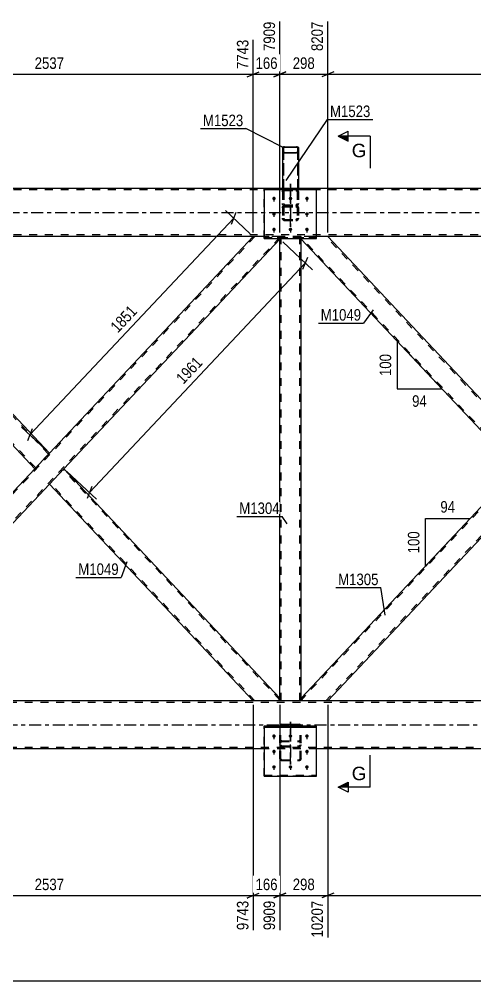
# Model space of a CAD drawing. Header units: millimetres. Extents: x -172 to 1017, y -617 to 224.
# Drawn here: x 243 to 356.4, y -191.3 to 48.1 of the extents above; entities that cross this region are included whole.
import ezdxf

# ---------------------------------------------------------------- set-up
doc = ezdxf.new("R2010")
doc.units = ezdxf.units.MM
doc.linetypes.add('DXK_LINE_DOT2', pattern=[3.9198, 1.9599, -1.9599])
doc.linetypes.add('DXK_LINE_DOT3', pattern=[5.9187, 2.979, -0.9799, 0.9799, -0.9799])
doc.styles.add('Arial', font='ARIAL.TTF', dxfattribs={"height": 0.2})
doc.styles.add('Arial Narrow', font='ARIALN.TTF', dxfattribs={"height": 0.2})

# ---------------------------------------------------------------- blocks, each defined once
blk = doc.blocks.new('Part-761545786-1967 - 1372')
at = {"color": 7, "linetype": 'DXK_LINE_DOT2'}
for p, q in [((308.5, 5.14), (308.55, 5.4)), ((308.5, 5.14), (308.5, -1.44)), ((308.85, 5.27), (308.82, 5.14)), ((308.82, 5.14), (308.82, -1.44)), ((308.9, 5.77), (309.14, 5.82)), ((309.14, 5.48), (309.02, 5.46)), ((309.14, 5.82), (311.86, 5.82)), ((309.14, 5.48), (311.86, 5.48)), ((311.86, 5.82), (312.11, 5.77)), ((311.98, 5.46), (311.86, 5.48)), ((312.18, 5.14), (312.16, 5.27)), ((312.18, 5.14), (312.18, -1.44)), ((312.45, 5.4), (312.5, 5.14)), ((312.5, 5.14), (312.5, -1.44)), ((308.55, 1.99), (308.5, 2.25)), ((308.55, 1.35), (308.5, 1.12)), ((308.69, 1.54), (308.55, 1.35)), ((308.9, 1.67), (308.69, 1.54)), ((308.82, 2.25), (308.85, 2.12)), ((308.82, 1.12), (308.85, 1.23)), ((308.85, 1.23), (308.91, 1.33)), ((309.14, 1.72), (308.9, 1.67)), ((309.14, 1.57), (308.9, 1.62)), ((308.91, 1.33), (309.02, 1.4)), ((309.02, 1.93), (309.14, 1.91)), ((309.02, 1.4), (309.14, 1.42)), ((309.14, 1.91), (311.86, 1.91)), ((309.14, 1.72), (311.86, 1.72)), ((309.14, 1.57), (311.86, 1.57)), ((309.14, 1.42), (311.86, 1.42)), ((311.86, 1.91), (311.98, 1.93)), ((312.11, 1.67), (311.86, 1.72)), ((312.11, 1.62), (311.86, 1.57)), ((311.86, 1.42), (311.98, 1.4)), ((311.98, 1.4), (312.09, 1.33)), ((312.09, 1.33), (312.16, 1.23)), ((312.31, 1.54), (312.11, 1.67)), ((312.16, 2.12), (312.18, 2.25)), ((312.16, 1.23), (312.18, 1.12)), ((312.45, 1.35), (312.31, 1.54)), ((312.5, 2.25), (312.45, 1.99)), ((312.5, 1.12), (312.45, 1.35)), ((308.5, -1.44), (308.55, -1.67)), ((308.55, -1.67), (308.69, -1.86)), ((308.69, -1.86), (308.9, -1.99)), ((308.85, -1.55), (308.82, -1.44)), ((308.91, -1.65), (308.85, -1.55)), ((308.9, -1.99), (309.14, -2.04)), ((309.02, -1.71), (308.91, -1.65)), ((309.14, -1.74), (309.02, -1.71)), ((309.14, -1.74), (311.86, -1.74)), ((309.14, -2.04), (311.86, -2.04)), ((311.98, -1.71), (311.86, -1.74)), ((311.86, -2.04), (312.11, -1.99)), ((312.09, -1.65), (311.98, -1.71)), ((312.16, -1.55), (312.09, -1.65)), ((312.11, -1.99), (312.31, -1.86)), ((312.18, -1.44), (312.16, -1.55)), ((312.31, -1.86), (312.45, -1.67)), ((312.45, -1.67), (312.5, -1.44))]:
    blk.add_line(p, q, dxfattribs=at)
at = {"color": 7, "linetype": 'DXK_LINE_DOT3'}
blk.add_line((310.5, 7.12), (310.5, -3.58), dxfattribs=at)
at = {"color": 7, "linetype": 'DXK_LINE_DOT2'}
for centre, radius, start, end in [((309.17, 5.17), 0.662, 114.32, 159.2417), ((309.16, 5.16), 0.331, 114.32, 159.2417), ((311.85, 5.16), 0.331, 20.7583, 65.68), ((311.83, 5.17), 0.662, 20.7583, 65.68), ((309.17, 2.22), 0.662, 200.7583, 245.68), ((309.16, 2.24), 0.331, 200.7583, 245.68), ((311.85, 2.24), 0.331, 294.32, 339.2417), ((311.83, 2.22), 0.662, 294.32, 339.2417)]:
    blk.add_arc(centre, radius, start, end, dxfattribs=at)
blk = doc.blocks.new('Part-761545786-1558 - 1372')
at = {"color": 2, "linetype": 'Continuous'}
for p, q in [((254.13, -63.8), (250.5, -67.65)), ((307.86, -120.94), (254.13, -63.8)), ((301.24, -121.6), (250.5, -67.65)), ((307.86, -121.6), (307.86, -120.94))]:
    blk.add_line(p, q, dxfattribs=at)
at = {"color": 7, "linetype": 'DXK_LINE_DOT2'}
for p, q in [((307.86, -121.41), (253.91, -64.03)), ((250.72, -67.42), (250.74, -67.4)), ((301.67, -121.6), (250.72, -67.42)), ((307.86, -121.6), (301.24, -121.6))]:
    blk.add_line(p, q, dxfattribs=at)
blk = doc.blocks.new('Part-761545786-1616 - 1372')
at = {"color": 7, "linetype": 'DXK_LINE_DOT2'}
for p, q in [((929.5, 5.6), (-8.5, 5.6)), ((312.5, 6), (308.5, 6)), ((929.5, -5.6), (-8.5, -5.6)), ((317, -6), (304, -6))]:
    blk.add_line(p, q, dxfattribs=at)
at = {"color": 2, "linetype": 'Continuous'}
for p, q in [((308.5, 6), (72.51, 6)), ((488.5, 6), (312.5, 6)), ((304, -6), (77.01, -6)), ((484.01, -6), (317, -6))]:
    blk.add_line(p, q, dxfattribs=at)
at = {"color": 7, "linetype": 'DXK_LINE_DOT3'}
blk.add_line((-8.5, 0), (929.5, 0), dxfattribs=at)
blk = doc.blocks.new('Part-761545786-1619 - 1372')
at = {"color": 7, "linetype": 'DXK_LINE_DOT2'}
for p, q in [((873.5, -122), (-62.3, -122)), ((873.5, -121.6), (-46.86, -121.6)), ((873.5, -133.2), (-62.3, -133.2)), ((317, -133.6), (304, -133.6))]:
    blk.add_line(p, q, dxfattribs=at)
at = {"color": 2, "linetype": 'Continuous'}
for p, q in [((868.7, -121.6), (68.1, -121.6)), ((304, -133.6), (86.66, -133.6)), ((484, -133.6), (317, -133.6))]:
    blk.add_line(p, q, dxfattribs=at)
at = {"color": 7, "linetype": 'DXK_LINE_DOT3'}
blk.add_line((-62.3, -127.6), (873.5, -127.6), dxfattribs=at)
blk = doc.blocks.new('Bolt-761545786-2025 - 1372')
at = {"linetype": 'Continuous'}
for points in [[(306.4, -129.97), (306.49, -129.98), (306.58, -130.01), (306.66, -130.05), (306.73, -130.11), (306.78, -130.18), (306.82, -130.26), (306.84, -130.34), (306.84, -130.43), (306.82, -130.51), (306.78, -130.59), (306.73, -130.66), (306.66, -130.72), (306.58, -130.76), (306.49, -130.79), (306.4, -130.8), (306.31, -130.79), (306.22, -130.76), (306.14, -130.72), (306.07, -130.66), (306.02, -130.59), (305.98, -130.51), (305.96, -130.43), (305.96, -130.34), (305.98, -130.26), (306.02, -130.18), (306.07, -130.11), (306.14, -130.05), (306.22, -130.01), (306.31, -129.98)], [(310.5, -129.97), (310.59, -129.98), (310.68, -130.01), (310.76, -130.05), (310.83, -130.11), (310.88, -130.18), (310.92, -130.26), (310.94, -130.34), (310.94, -130.43), (310.92, -130.51), (310.88, -130.59), (310.83, -130.66), (310.76, -130.72), (310.68, -130.76), (310.59, -130.79), (310.5, -130.8), (310.41, -130.79), (310.32, -130.76), (310.24, -130.72), (310.17, -130.66), (310.12, -130.59), (310.08, -130.51), (310.06, -130.43), (310.06, -130.34), (310.08, -130.26), (310.12, -130.18), (310.17, -130.11), (310.24, -130.05), (310.32, -130.01), (310.41, -129.98)], [(314.6, -129.97), (314.69, -129.98), (314.78, -130.01), (314.86, -130.05), (314.93, -130.11), (314.98, -130.18), (315.02, -130.26), (315.04, -130.34), (315.04, -130.43), (315.02, -130.51), (314.98, -130.59), (314.93, -130.66), (314.86, -130.72), (314.78, -130.76), (314.69, -130.79), (314.6, -130.8), (314.51, -130.79), (314.42, -130.76), (314.34, -130.72), (314.27, -130.66), (314.22, -130.59), (314.18, -130.51), (314.16, -130.43), (314.16, -130.34), (314.18, -130.26), (314.22, -130.18), (314.27, -130.11), (314.34, -130.05), (314.42, -130.01), (314.51, -129.98)], [(306.4, -133.82), (306.49, -133.83), (306.58, -133.86), (306.66, -133.9), (306.73, -133.96), (306.78, -134.03), (306.82, -134.11), (306.84, -134.19), (306.84, -134.28), (306.82, -134.36), (306.78, -134.44), (306.73, -134.51), (306.66, -134.57), (306.58, -134.61), (306.49, -134.64), (306.4, -134.65), (306.31, -134.64), (306.22, -134.61), (306.14, -134.57), (306.07, -134.51), (306.02, -134.44), (305.98, -134.36), (305.96, -134.28), (305.96, -134.19), (305.98, -134.11), (306.02, -134.03), (306.07, -133.96), (306.14, -133.9), (306.22, -133.86), (306.31, -133.83)], [(314.6, -133.82), (314.69, -133.83), (314.78, -133.86), (314.86, -133.9), (314.93, -133.96), (314.98, -134.03), (315.02, -134.11), (315.04, -134.19), (315.04, -134.28), (315.02, -134.36), (314.98, -134.44), (314.93, -134.51), (314.86, -134.57), (314.78, -134.61), (314.69, -134.64), (314.6, -134.65), (314.51, -134.64), (314.42, -134.61), (314.34, -134.57), (314.27, -134.51), (314.22, -134.44), (314.18, -134.36), (314.16, -134.28), (314.16, -134.19), (314.18, -134.11), (314.22, -134.03), (314.27, -133.96), (314.34, -133.9), (314.42, -133.86), (314.51, -133.83)], [(306.4, -137.67), (306.49, -137.68), (306.58, -137.71), (306.66, -137.75), (306.73, -137.81), (306.78, -137.88), (306.82, -137.96), (306.84, -138.05), (306.84, -138.13), (306.82, -138.22), (306.78, -138.29), (306.73, -138.36), (306.66, -138.42), (306.58, -138.47), (306.49, -138.49), (306.4, -138.5), (306.31, -138.49), (306.22, -138.47), (306.14, -138.42), (306.07, -138.36), (306.02, -138.29), (305.98, -138.22), (305.96, -138.13), (305.96, -138.05), (305.98, -137.96), (306.02, -137.88), (306.07, -137.81), (306.14, -137.75), (306.22, -137.71), (306.31, -137.68)], [(310.5, -137.67), (310.59, -137.68), (310.68, -137.71), (310.76, -137.75), (310.83, -137.81), (310.88, -137.88), (310.92, -137.96), (310.94, -138.05), (310.94, -138.13), (310.92, -138.22), (310.88, -138.29), (310.83, -138.36), (310.76, -138.42), (310.68, -138.47), (310.59, -138.49), (310.5, -138.5), (310.41, -138.49), (310.32, -138.47), (310.24, -138.42), (310.17, -138.36), (310.12, -138.29), (310.08, -138.22), (310.06, -138.13), (310.06, -138.05), (310.08, -137.96), (310.12, -137.88), (310.17, -137.81), (310.24, -137.75), (310.32, -137.71), (310.41, -137.68)], [(314.6, -137.67), (314.69, -137.68), (314.78, -137.71), (314.86, -137.75), (314.93, -137.81), (314.98, -137.88), (315.02, -137.96), (315.04, -138.05), (315.04, -138.13), (315.02, -138.22), (314.98, -138.29), (314.93, -138.36), (314.86, -138.42), (314.78, -138.47), (314.69, -138.49), (314.6, -138.5), (314.51, -138.49), (314.42, -138.47), (314.34, -138.42), (314.27, -138.36), (314.22, -138.29), (314.18, -138.22), (314.16, -138.13), (314.16, -138.05), (314.18, -137.96), (314.22, -137.88), (314.27, -137.81), (314.34, -137.75), (314.42, -137.71), (314.51, -137.68)]]:
    blk.add_hatch(color=1, dxfattribs=at).paths.add_polyline_path(points)
at = {"color": 1, "linetype": 'Continuous'}
for p, q in [((306.4, -129.99), (306.4, -131.12)), ((310.5, -129.99), (310.5, -131.12)), ((314.6, -129.99), (314.6, -131.12)), ((306.4, -133.84), (306.4, -134.97)), ((314.6, -133.84), (314.6, -134.97)), ((306.4, -137.69), (306.4, -138.83)), ((310.5, -137.69), (310.5, -138.83)), ((314.6, -137.69), (314.6, -138.83))]:
    blk.add_line(p, q, dxfattribs=at)
blk = doc.blocks.new('Bolt-761545786-2027 - 1372')
at = {"linetype": 'Continuous'}
for points in [[(306.4, 3.89), (306.49, 3.88), (306.58, 3.85), (306.66, 3.81), (306.73, 3.75), (306.78, 3.68), (306.82, 3.6), (306.84, 3.52), (306.84, 3.43), (306.82, 3.35), (306.78, 3.27), (306.73, 3.2), (306.66, 3.14), (306.58, 3.1), (306.49, 3.07), (306.4, 3.06), (306.31, 3.07), (306.22, 3.1), (306.14, 3.14), (306.07, 3.2), (306.02, 3.27), (305.98, 3.35), (305.96, 3.43), (305.96, 3.52), (305.98, 3.6), (306.02, 3.68), (306.07, 3.75), (306.14, 3.81), (306.22, 3.85), (306.31, 3.88)], [(310.5, 3.89), (310.59, 3.88), (310.68, 3.85), (310.76, 3.81), (310.83, 3.75), (310.88, 3.68), (310.92, 3.6), (310.94, 3.52), (310.94, 3.43), (310.92, 3.35), (310.88, 3.27), (310.83, 3.2), (310.76, 3.14), (310.68, 3.1), (310.59, 3.07), (310.5, 3.06), (310.41, 3.07), (310.32, 3.1), (310.24, 3.14), (310.17, 3.2), (310.12, 3.27), (310.08, 3.35), (310.06, 3.43), (310.06, 3.52), (310.08, 3.6), (310.12, 3.68), (310.17, 3.75), (310.24, 3.81), (310.32, 3.85), (310.41, 3.88)], [(314.6, 3.89), (314.69, 3.88), (314.78, 3.85), (314.86, 3.81), (314.93, 3.75), (314.98, 3.68), (315.02, 3.6), (315.04, 3.52), (315.04, 3.43), (315.02, 3.35), (314.98, 3.27), (314.93, 3.2), (314.86, 3.14), (314.78, 3.1), (314.69, 3.07), (314.6, 3.06), (314.51, 3.07), (314.42, 3.1), (314.34, 3.14), (314.27, 3.2), (314.22, 3.27), (314.18, 3.35), (314.16, 3.43), (314.16, 3.52), (314.18, 3.6), (314.22, 3.68), (314.27, 3.75), (314.34, 3.81), (314.42, 3.85), (314.51, 3.88)], [(306.4, 0.04), (306.49, 0.03), (306.58, 0), (306.66, -0.04), (306.73, -0.1), (306.78, -0.17), (306.82, -0.25), (306.84, -0.33), (306.84, -0.42), (306.82, -0.51), (306.78, -0.58), (306.73, -0.65), (306.66, -0.71), (306.58, -0.76), (306.49, -0.78), (306.4, -0.79), (306.31, -0.78), (306.22, -0.76), (306.14, -0.71), (306.07, -0.65), (306.02, -0.58), (305.98, -0.51), (305.96, -0.42), (305.96, -0.33), (305.98, -0.25), (306.02, -0.17), (306.07, -0.1), (306.14, -0.04), (306.22, 0), (306.31, 0.03)], [(314.6, 0.04), (314.69, 0.03), (314.78, 0), (314.86, -0.04), (314.93, -0.1), (314.98, -0.17), (315.02, -0.25), (315.04, -0.33), (315.04, -0.42), (315.02, -0.51), (314.98, -0.58), (314.93, -0.65), (314.86, -0.71), (314.78, -0.76), (314.69, -0.78), (314.6, -0.79), (314.51, -0.78), (314.42, -0.76), (314.34, -0.71), (314.27, -0.65), (314.22, -0.58), (314.18, -0.51), (314.16, -0.42), (314.16, -0.33), (314.18, -0.25), (314.22, -0.17), (314.27, -0.1), (314.34, -0.04), (314.42, 0), (314.51, 0.03)], [(306.4, -3.82), (306.49, -3.83), (306.58, -3.85), (306.66, -3.9), (306.73, -3.95), (306.78, -4.02), (306.82, -4.1), (306.84, -4.19), (306.84, -4.27), (306.82, -4.36), (306.78, -4.44), (306.73, -4.51), (306.66, -4.56), (306.58, -4.61), (306.49, -4.63), (306.4, -4.64), (306.31, -4.63), (306.22, -4.61), (306.14, -4.56), (306.07, -4.51), (306.02, -4.44), (305.98, -4.36), (305.96, -4.27), (305.96, -4.19), (305.98, -4.1), (306.02, -4.02), (306.07, -3.95), (306.14, -3.9), (306.22, -3.85), (306.31, -3.83)], [(310.5, -3.82), (310.59, -3.83), (310.68, -3.85), (310.76, -3.9), (310.83, -3.95), (310.88, -4.02), (310.92, -4.1), (310.94, -4.19), (310.94, -4.27), (310.92, -4.36), (310.88, -4.44), (310.83, -4.51), (310.76, -4.56), (310.68, -4.61), (310.59, -4.63), (310.5, -4.64), (310.41, -4.63), (310.32, -4.61), (310.24, -4.56), (310.17, -4.51), (310.12, -4.44), (310.08, -4.36), (310.06, -4.27), (310.06, -4.19), (310.08, -4.1), (310.12, -4.02), (310.17, -3.95), (310.24, -3.9), (310.32, -3.85), (310.41, -3.83)], [(314.6, -3.82), (314.69, -3.83), (314.78, -3.85), (314.86, -3.9), (314.93, -3.95), (314.98, -4.02), (315.02, -4.1), (315.04, -4.19), (315.04, -4.27), (315.02, -4.36), (314.98, -4.44), (314.93, -4.51), (314.86, -4.56), (314.78, -4.61), (314.69, -4.63), (314.6, -4.64), (314.51, -4.63), (314.42, -4.61), (314.34, -4.56), (314.27, -4.51), (314.22, -4.44), (314.18, -4.36), (314.16, -4.27), (314.16, -4.19), (314.18, -4.1), (314.22, -4.02), (314.27, -3.95), (314.34, -3.9), (314.42, -3.85), (314.51, -3.83)]]:
    blk.add_hatch(color=1, dxfattribs=at).paths.add_polyline_path(points)
at = {"color": 1, "linetype": 'Continuous'}
for p, q in [((306.4, 3.87), (306.4, 2.74)), ((310.5, 3.87), (310.5, 2.74)), ((314.6, 3.87), (314.6, 2.74)), ((306.4, 0.02), (306.4, -1.12)), ((314.6, 0.02), (314.6, -1.12)), ((306.4, -3.83), (306.4, -4.97)), ((310.5, -3.83), (310.5, -4.97)), ((314.6, -3.83), (314.6, -4.97))]:
    blk.add_line(p, q, dxfattribs=at)
blk = doc.blocks.new('Part-761545786-1775 - 1372')
at = {"color": 2, "linetype": 'Continuous'}
for p, q in [((308.54, 16.23), (308.5, 16.16)), ((308.5, 16.16), (308.5, 5.95)), ((308.5, 15.05), (308.54, 14.99)), ((308.64, 16.28), (308.54, 16.23)), ((308.54, 14.99), (308.64, 14.93)), ((308.8, 16.32), (308.64, 16.28)), ((308.64, 14.93), (308.8, 14.89)), ((308.74, 16.16), (308.76, 16.19)), ((308.74, 16.16), (308.74, 15.05)), ((308.76, 15.02), (308.74, 15.05)), ((308.76, 16.19), (308.81, 16.22)), ((308.81, 14.99), (308.76, 15.02)), ((308.98, 16.33), (308.8, 16.32)), ((308.8, 14.89), (308.98, 14.88)), ((308.81, 16.22), (308.89, 16.24)), ((308.89, 14.97), (308.81, 14.99)), ((308.89, 16.24), (308.98, 16.25)), ((308.98, 14.96), (308.89, 14.97)), ((308.98, 16.33), (312.02, 16.33)), ((308.98, 16.25), (312.02, 16.25)), ((308.98, 14.96), (312.02, 14.96)), ((308.98, 14.88), (312.02, 14.88)), ((312.2, 16.32), (312.02, 16.33)), ((312.02, 16.25), (312.11, 16.24)), ((312.11, 14.97), (312.02, 14.96)), ((312.02, 14.88), (312.2, 14.89)), ((312.11, 16.24), (312.19, 16.22)), ((312.19, 14.99), (312.11, 14.97)), ((312.19, 16.22), (312.24, 16.19)), ((312.24, 15.02), (312.19, 14.99)), ((312.36, 16.28), (312.2, 16.32)), ((312.2, 14.89), (312.36, 14.93)), ((312.24, 16.19), (312.26, 16.16)), ((312.26, 15.05), (312.24, 15.02)), ((312.26, 16.16), (312.26, 15.05)), ((312.46, 16.23), (312.36, 16.28)), ((312.36, 14.93), (312.46, 14.99)), ((312.5, 16.16), (312.46, 16.23)), ((312.46, 14.99), (312.5, 15.05)), ((312.5, 16.16), (312.5, 5.95))]:
    blk.add_line(p, q, dxfattribs=at)
at = {"color": 7, "linetype": 'DXK_LINE_DOT2'}
for p, q in [((308.74, 15.05), (308.74, 5.69)), ((312.26, 15.05), (312.26, 5.69)), ((312.5, 6), (308.5, 6)), ((308.5, 5.95), (308.5, 5.69)), ((308.5, 5.83), (308.74, 5.83)), ((308.54, 5.62), (308.5, 5.69)), ((308.64, 5.56), (308.54, 5.62)), ((308.8, 5.53), (308.64, 5.56)), ((308.74, 5.69), (308.76, 5.65)), ((308.76, 5.65), (308.81, 5.63)), ((308.98, 5.51), (308.8, 5.53)), ((308.81, 5.63), (308.89, 5.61)), ((308.89, 5.61), (308.98, 5.6)), ((308.98, 5.6), (312.02, 5.6)), ((308.98, 5.51), (312.02, 5.51)), ((312.02, 5.6), (312.11, 5.61)), ((312.2, 5.53), (312.02, 5.51)), ((312.11, 5.61), (312.19, 5.63)), ((312.19, 5.63), (312.24, 5.65)), ((312.36, 5.56), (312.2, 5.53)), ((312.24, 5.65), (312.26, 5.69)), ((312.26, 5.83), (312.5, 5.83)), ((312.46, 5.62), (312.36, 5.56)), ((312.5, 5.69), (312.46, 5.62)), ((312.5, 5.95), (312.5, 5.69))]:
    blk.add_line(p, q, dxfattribs=at)
blk = doc.blocks.new('Part-761545786-1780 - 1372')
at = {"color": 2, "linetype": 'Continuous'}
for p, q in [((308.5, 16.16), (308.54, 16.23)), ((308.5, 16.16), (308.5, 6)), ((308.54, 16.23), (308.64, 16.28)), ((308.64, 16.28), (308.79, 16.32))]:
    blk.add_line(p, q, dxfattribs=at)
at = {"color": 7, "linetype": 'DXK_LINE_DOT2'}
for p, q in [((308.54, 14.99), (308.5, 15.05)), ((308.64, 14.93), (308.54, 14.99)), ((308.79, 14.89), (308.64, 14.93)), ((308.76, 16.19), (308.74, 16.16)), ((308.74, 16.16), (308.74, 5.69)), ((308.74, 15.05), (308.76, 15.02)), ((308.81, 16.22), (308.76, 16.19)), ((308.76, 15.02), (308.81, 14.99)), ((308.79, 16.32), (308.98, 16.33)), ((308.98, 14.88), (308.79, 14.89)), ((308.89, 16.24), (308.81, 16.22)), ((308.81, 14.99), (308.89, 14.97)), ((308.98, 16.25), (308.89, 16.24)), ((308.89, 14.97), (308.98, 14.96)), ((308.98, 16.33), (312.02, 16.33)), ((308.98, 16.25), (312.02, 16.25)), ((308.98, 14.96), (312.02, 14.96)), ((308.98, 14.88), (312.02, 14.88)), ((312.02, 16.33), (312.2, 16.32)), ((312.11, 16.24), (312.02, 16.25)), ((312.02, 14.96), (312.11, 14.97)), ((312.2, 14.89), (312.02, 14.88)), ((312.19, 16.22), (312.11, 16.24)), ((312.11, 14.97), (312.19, 14.99)), ((312.24, 16.19), (312.19, 16.22)), ((312.19, 14.99), (312.24, 15.02)), ((312.2, 16.32), (312.36, 16.28)), ((312.36, 14.93), (312.2, 14.89)), ((312.26, 16.16), (312.24, 16.19)), ((312.24, 15.02), (312.26, 15.05)), ((312.26, 16.16), (312.26, 5.69)), ((312.36, 16.28), (312.46, 16.23)), ((312.46, 14.99), (312.36, 14.93)), ((312.46, 16.23), (312.5, 16.16)), ((312.5, 15.05), (312.46, 14.99)), ((312.5, 16.16), (312.5, 5.69)), ((312.5, 6), (308.5, 6)), ((308.5, 6), (308.5, 5.69)), ((308.5, 5.83), (308.74, 5.83)), ((308.5, 5.69), (308.54, 5.62)), ((308.54, 5.62), (308.64, 5.56)), ((308.64, 5.56), (308.79, 5.53)), ((308.76, 5.65), (308.74, 5.69)), ((308.81, 5.63), (308.76, 5.65)), ((308.79, 5.53), (308.98, 5.51)), ((308.89, 5.61), (308.81, 5.63)), ((308.98, 5.6), (308.89, 5.61)), ((308.98, 5.6), (312.02, 5.6)), ((308.98, 5.51), (312.02, 5.51)), ((312.11, 5.61), (312.02, 5.6)), ((312.02, 5.51), (312.2, 5.53)), ((312.19, 5.63), (312.11, 5.61)), ((312.24, 5.65), (312.19, 5.63)), ((312.2, 5.53), (312.36, 5.56)), ((312.26, 5.69), (312.24, 5.65)), ((312.26, 5.83), (312.5, 5.83)), ((312.36, 5.56), (312.46, 5.62)), ((312.46, 5.62), (312.5, 5.69))]:
    blk.add_line(p, q, dxfattribs=at)
blk = doc.blocks.new('Part-761545786-1906 - 1372')
at = {"color": 7, "linetype": 'DXK_LINE_DOT2'}
for p, q in [((421.68, -6), (313.14, -121.41)), ((427.87, -6.19), (319.33, -121.6)), ((427.87, -6), (421.24, -6)), ((370.51, -59.95), (366.88, -63.8)), ((374.13, -63.8), (370.51, -67.65)), ((319.77, -121.6), (313.14, -121.6))]:
    blk.add_line(p, q, dxfattribs=at)
at = {"color": 2, "linetype": 'Continuous'}
for p, q in [((421.24, -6), (370.51, -59.95)), ((427.87, -6.66), (374.13, -63.8)), ((427.87, -6.66), (427.87, -6)), ((366.88, -63.8), (313.14, -120.94)), ((370.51, -67.65), (319.77, -121.6)), ((313.14, -121.6), (313.14, -120.94))]:
    blk.add_line(p, q, dxfattribs=at)
blk = doc.blocks.new('Part-761545786-1796 - 1372')
at = {"color": 7, "linetype": 'DXK_LINE_DOT2'}
for p, q in [((304, -140.34), (304, -127.91)), ((304, -127.91), (317, -127.91)), ((304, -128.13), (317, -128.13)), ((317, -140.34), (317, -127.91)), ((304, -140.12), (317, -140.12)), ((317, -140.34), (304, -140.34))]:
    blk.add_line(p, q, dxfattribs=at)
blk = doc.blocks.new('Part-761545786-1798 - 1372')
at = {"color": 7, "linetype": 'DXK_LINE_DOT2'}
for p, q in [((304, -6.49), (304, 5.95)), ((304, 5.95), (317, 5.95)), ((304, 5.73), (317, 5.73)), ((317, -6.49), (317, 5.95)), ((317, -6.27), (304, -6.27)), ((317, -6.49), (304, -6.49))]:
    blk.add_line(p, q, dxfattribs=at)
blk = doc.blocks.new('Part-761545786-1801 - 1372')
at = {"color": 2, "linetype": 'Continuous'}
for p, q in [((317, 5.95), (304, 5.95)), ((304, 5.95), (304, -6.49)), ((304, 5.73), (317, 5.73)), ((317, -6.49), (317, 5.95)), ((304, -6.49), (317, -6.49))]:
    blk.add_line(p, q, dxfattribs=at)
at = {"color": 7, "linetype": 'DXK_LINE_DOT2'}
blk.add_line((304, -6.27), (317, -6.27), dxfattribs=at)
blk = doc.blocks.new('Part-761545786-1807 - 1372')
at = {"color": 2, "linetype": 'Continuous'}
for p, q in [((317, -127.91), (304, -127.91)), ((304, -127.91), (304, -140.34)), ((304, -128.13), (317, -128.13)), ((317, -140.34), (317, -127.91)), ((304, -140.34), (317, -140.34))]:
    blk.add_line(p, q, dxfattribs=at)
at = {"color": 7, "linetype": 'DXK_LINE_DOT2'}
blk.add_line((304, -140.12), (317, -140.12), dxfattribs=at)
blk = doc.blocks.new('Part-761545786-1869 - 1372')
at = {"color": 7, "linetype": 'DXK_LINE_DOT3'}
blk.add_line((310.5, -137.44), (310.5, -126.82), dxfattribs=at)
at = {"color": 7, "linetype": 'DXK_LINE_DOT2'}
for p, q in [((307.9, -127.75), (307.86, -127.94)), ((307.86, -136.05), (307.86, -127.94)), ((308.1, -127.94), (308.12, -127.84)), ((308.1, -136.05), (308.1, -127.94)), ((308.12, -127.84), (308.17, -127.76)), ((308.34, -127.43), (308.16, -127.47)), ((308.17, -127.76), (308.25, -127.71)), ((308.25, -127.71), (308.34, -127.69)), ((308.34, -127.43), (312.66, -127.43)), ((308.34, -127.69), (312.66, -127.69)), ((312.84, -127.47), (312.66, -127.43)), ((312.66, -127.69), (312.75, -127.71)), ((312.75, -127.71), (312.83, -127.76)), ((312.83, -127.76), (312.88, -127.84)), ((312.88, -127.84), (312.9, -127.94)), ((312.9, -136.05), (312.9, -127.94)), ((313.14, -127.94), (313.1, -127.75)), ((313.14, -136.05), (313.14, -127.94)), ((307.9, -131.81), (308, -131.67)), ((308, -131.67), (308.16, -131.57)), ((308.16, -131.57), (308.34, -131.54)), ((308.34, -131.54), (312.66, -131.54)), ((312.66, -131.54), (312.84, -131.57)), ((312.84, -131.57), (313, -131.67)), ((313, -131.67), (313.1, -131.81)), ((307.86, -131.99), (307.9, -131.81)), ((307.86, -132.54), (307.9, -132.73)), ((308.12, -131.9), (308.1, -131.99)), ((308.12, -132.64), (308.1, -132.54)), ((308.17, -131.83), (308.12, -131.9)), ((308.17, -132.72), (308.12, -132.64)), ((308.16, -133.01), (308.34, -133.05)), ((308.25, -131.78), (308.17, -131.83)), ((308.25, -132.77), (308.17, -132.72)), ((308.34, -131.76), (308.25, -131.78)), ((308.34, -132.79), (308.25, -132.77)), ((308.34, -131.76), (312.66, -131.76)), ((308.34, -132.79), (312.66, -132.79)), ((308.34, -133.05), (312.66, -133.05)), ((312.75, -131.78), (312.66, -131.76)), ((312.75, -132.77), (312.66, -132.79)), ((312.66, -133.05), (312.84, -133.01)), ((312.83, -131.83), (312.75, -131.78)), ((312.83, -132.72), (312.75, -132.77)), ((312.88, -131.9), (312.83, -131.83)), ((312.88, -132.64), (312.83, -132.72)), ((312.9, -131.99), (312.88, -131.9)), ((312.9, -132.54), (312.88, -132.64)), ((313.1, -131.81), (313.14, -131.99)), ((313.1, -132.73), (313.14, -132.54)), ((307.9, -136.22), (307.86, -136.05)), ((308, -136.36), (307.9, -136.22)), ((308.16, -136.46), (308, -136.36)), ((308.1, -136.05), (308.12, -136.13)), ((308.12, -136.13), (308.17, -136.21)), ((308.34, -136.5), (308.16, -136.46)), ((308.17, -136.21), (308.25, -136.25)), ((308.25, -136.25), (308.34, -136.27)), ((308.34, -136.27), (312.66, -136.27)), ((312.66, -136.27), (312.75, -136.25)), ((312.84, -136.46), (312.66, -136.5)), ((312.75, -136.25), (312.83, -136.21)), ((312.83, -136.21), (312.88, -136.13)), ((313, -136.36), (312.84, -136.46)), ((312.88, -136.13), (312.9, -136.05)), ((313.1, -136.22), (313, -136.36)), ((313.14, -136.05), (313.1, -136.22)), ((308.34, -136.5), (312.66, -136.5))]:
    blk.add_line(p, q, dxfattribs=at)
for centre, start, end in [((308.36, -127.92), 114.32, 159.2417), ((312.64, -127.92), 20.7583, 65.68), ((308.36, -132.56), 200.7583, 245.68), ((312.64, -132.56), 294.32, 339.2417)]:
    blk.add_arc(centre, 0.496, start, end, dxfattribs=at)
blk = doc.blocks.new('Part-761545786-1870 - 1372')
at = {"color": 7, "linetype": 'DXK_LINE_DOT2'}
for p, q in [((308.54, 5.35), (308.5, 5.14)), ((308.5, 5.14), (308.5, -1.44)), ((308.55, 5.4), (308.54, 5.35)), ((308.82, 5.14), (308.85, 5.27)), ((308.82, 5.14), (308.82, -1.44)), ((309.14, 5.83), (308.9, 5.77)), ((309.02, 5.46), (309.14, 5.48)), ((309.14, 5.83), (311.86, 5.83)), ((309.14, 5.48), (311.86, 5.48)), ((312.11, 5.77), (311.86, 5.83)), ((311.86, 5.48), (311.98, 5.46)), ((312.16, 5.27), (312.18, 5.14)), ((312.18, 5.14), (312.18, -1.44)), ((312.46, 5.35), (312.45, 5.4)), ((312.5, 5.14), (312.46, 5.35)), ((312.5, 5.14), (312.5, -1.44)), ((308.5, 2.25), (308.55, 1.99)), ((308.5, 1.12), (308.55, 1.35)), ((308.55, 1.35), (308.69, 1.54)), ((308.69, 1.54), (308.9, 1.68)), ((308.85, 2.12), (308.82, 2.25)), ((308.85, 1.23), (308.82, 1.12)), ((308.91, 1.33), (308.85, 1.23)), ((308.9, 1.68), (309.14, 1.72)), ((308.9, 1.62), (309.14, 1.57)), ((309.02, 1.4), (308.91, 1.33)), ((309.14, 1.91), (309.02, 1.94)), ((309.14, 1.42), (309.02, 1.4)), ((309.14, 1.91), (311.86, 1.91)), ((309.14, 1.72), (311.86, 1.72)), ((309.14, 1.57), (311.86, 1.57)), ((309.14, 1.42), (311.86, 1.42)), ((311.98, 1.94), (311.86, 1.91)), ((311.86, 1.72), (312.11, 1.68)), ((311.86, 1.57), (312.11, 1.62)), ((311.98, 1.4), (311.86, 1.42)), ((312.09, 1.33), (311.98, 1.4)), ((312.16, 1.23), (312.09, 1.33)), ((312.11, 1.68), (312.31, 1.54)), ((312.18, 2.25), (312.16, 2.12)), ((312.18, 1.12), (312.16, 1.23)), ((312.31, 1.54), (312.45, 1.35)), ((312.45, 1.99), (312.5, 2.25)), ((312.45, 1.35), (312.5, 1.12)), ((308.55, -1.67), (308.5, -1.44)), ((308.69, -1.86), (308.55, -1.67)), ((308.9, -1.99), (308.69, -1.86)), ((308.82, -1.44), (308.85, -1.55)), ((308.85, -1.55), (308.91, -1.65)), ((309.14, -2.04), (308.9, -1.99)), ((308.91, -1.65), (309.02, -1.71)), ((309.02, -1.71), (309.14, -1.74)), ((309.14, -1.74), (311.86, -1.74)), ((309.14, -2.04), (311.86, -2.04)), ((311.86, -1.74), (311.98, -1.71)), ((312.11, -1.99), (311.86, -2.04)), ((311.98, -1.71), (312.09, -1.65)), ((312.09, -1.65), (312.16, -1.55)), ((312.31, -1.86), (312.11, -1.99)), ((312.16, -1.55), (312.18, -1.44)), ((312.45, -1.67), (312.31, -1.86)), ((312.5, -1.44), (312.45, -1.67))]:
    blk.add_line(p, q, dxfattribs=at)
at = {"color": 7, "linetype": 'DXK_LINE_DOT3'}
blk.add_line((310.5, -3.58), (310.5, 7.12), dxfattribs=at)
at = {"color": 7, "linetype": 'DXK_LINE_DOT2'}
for centre, radius, start, end in [((309.16, 5.16), 0.331, 114.32, 159.2417), ((311.85, 5.16), 0.331, 20.7583, 65.68), ((311.83, 5.17), 0.662, 20.7583, 65.68), ((309.17, 2.22), 0.662, 200.7583, 245.68), ((309.16, 2.24), 0.331, 200.7583, 245.68), ((311.85, 2.24), 0.331, 294.32, 339.2417), ((311.83, 2.22), 0.662, 294.32, 339.2417)]:
    blk.add_arc(centre, radius, start, end, dxfattribs=at)
blk = doc.blocks.new('Part-761545786-1896 - 1372')
at = {"color": 2, "linetype": 'Continuous'}
for p, q in [((193.14, -6.66), (193.14, -6)), ((246.88, -63.8), (193.14, -6.66)), ((250.5, -59.95), (199.77, -6)), ((250.06, -60.41), (246.88, -63.8)), ((250.5, -59.95), (250.06, -60.41))]:
    blk.add_line(p, q, dxfattribs=at)
at = {"color": 7, "linetype": 'DXK_LINE_DOT2'}
for p, q in [((199.77, -6), (193.14, -6)), ((247.1, -63.57), (193.14, -6.19)), ((250.28, -60.18), (199.33, -6)), ((250.47, -59.98), (250.06, -60.41)), ((247.1, -63.57), (247.11, -63.55))]:
    blk.add_line(p, q, dxfattribs=at)
blk = doc.blocks.new('Part-761545786-1901 - 1372')
at = {"color": 7, "linetype": 'DXK_LINE_DOT2'}
for p, q in [((301.67, -6), (193.14, -121.41)), ((307.86, -6.19), (199.33, -121.6)), ((307.86, -6), (301.24, -6)), ((307.86, -6.49), (307.86, -6)), ((250.5, -59.95), (246.88, -63.8)), ((254.13, -63.8), (250.5, -67.65)), ((199.77, -121.6), (193.14, -121.6))]:
    blk.add_line(p, q, dxfattribs=at)
at = {"color": 2, "linetype": 'Continuous'}
for p, q in [((301.24, -6), (250.5, -59.95)), ((307.86, -6.66), (254.13, -63.8)), ((307.86, -6.66), (307.86, -6.49)), ((246.88, -63.8), (193.14, -120.94)), ((250.5, -67.65), (199.77, -121.6)), ((193.14, -121.6), (193.14, -120.94))]:
    blk.add_line(p, q, dxfattribs=at)
blk = doc.blocks.new('Part-761545786-1911 - 1372')
at = {"color": 7, "linetype": 'DXK_LINE_DOT2'}
for p, q in [((319.77, -6), (313.14, -6)), ((313.14, -6.49), (313.14, -6)), ((367.1, -63.57), (313.14, -6.19)), ((370.29, -60.18), (319.33, -6)), ((370.47, -59.98), (370.07, -60.41)), ((367.1, -63.57), (367.12, -63.55))]:
    blk.add_line(p, q, dxfattribs=at)
at = {"color": 2, "linetype": 'Continuous'}
for p, q in [((313.14, -6.66), (313.14, -6.49)), ((366.88, -63.8), (313.14, -6.66)), ((370.51, -59.95), (319.77, -6)), ((370.07, -60.41), (366.88, -63.8)), ((370.51, -59.95), (370.07, -60.41))]:
    blk.add_line(p, q, dxfattribs=at)
blk = doc.blocks.new('Part-761545786-1951 - 1372')
at = {"color": 7, "linetype": 'DXK_LINE_DOT2'}
for p, q in [((313.14, -6), (307.86, -6)), ((307.86, -6.66), (307.86, -6)), ((308.18, -121.6), (308.18, -6)), ((312.82, -121.6), (312.82, -6)), ((313.14, -6.66), (313.14, -6)), ((307.86, -121.6), (307.86, -120.94)), ((313.14, -121.6), (307.86, -121.6)), ((313.14, -121.6), (313.14, -120.94))]:
    blk.add_line(p, q, dxfattribs=at)
at = {"color": 2, "linetype": 'Continuous'}
for p, q in [((307.86, -120.94), (307.86, -6.66)), ((313.14, -120.94), (313.14, -6.66))]:
    blk.add_line(p, q, dxfattribs=at)
blk = doc.blocks.new('Part-761545786-1968 - 1372')
at = {"color": 7, "linetype": 'DXK_LINE_DOT3'}
blk.add_line((310.5, -126.82), (310.5, -137.44), dxfattribs=at)
at = {"color": 7, "linetype": 'DXK_LINE_DOT2'}
for p, q in [((307.86, -127.94), (307.87, -127.91)), ((307.86, -136.05), (307.86, -127.94)), ((308.12, -127.84), (308.1, -127.94)), ((308.1, -136.05), (308.1, -127.94)), ((308.17, -127.76), (308.12, -127.84)), ((308.25, -127.71), (308.17, -127.76)), ((308.34, -127.69), (308.25, -127.71)), ((308.34, -127.69), (312.66, -127.69)), ((312.75, -127.71), (312.66, -127.69)), ((312.83, -127.76), (312.75, -127.71)), ((312.88, -127.84), (312.83, -127.76)), ((312.9, -127.94), (312.88, -127.84)), ((312.9, -136.05), (312.9, -127.94)), ((313.13, -127.91), (313.14, -127.94)), ((313.14, -136.05), (313.14, -127.94)), ((308, -131.67), (307.9, -131.81)), ((308.16, -131.57), (308, -131.67)), ((308.34, -131.54), (308.16, -131.57)), ((308.34, -131.54), (312.66, -131.54)), ((312.84, -131.57), (312.66, -131.54)), ((313, -131.67), (312.84, -131.57)), ((313.1, -131.81), (313, -131.67)), ((307.9, -131.81), (307.86, -131.99)), ((307.9, -132.74), (307.86, -132.54)), ((308.1, -131.99), (308.12, -131.9)), ((308.1, -132.54), (308.12, -132.64)), ((308.12, -131.9), (308.17, -131.83)), ((308.12, -132.64), (308.17, -132.72)), ((308.34, -133.05), (308.16, -133.01)), ((308.17, -131.83), (308.25, -131.78)), ((308.17, -132.72), (308.25, -132.78)), ((308.25, -131.78), (308.34, -131.76)), ((308.25, -132.78), (308.34, -132.8)), ((308.34, -131.76), (312.66, -131.76)), ((308.34, -132.8), (312.66, -132.8)), ((308.34, -133.05), (312.66, -133.05)), ((312.66, -131.76), (312.75, -131.78)), ((312.66, -132.8), (312.75, -132.78)), ((312.84, -133.01), (312.66, -133.05)), ((312.75, -131.78), (312.83, -131.83)), ((312.75, -132.78), (312.83, -132.72)), ((312.83, -131.83), (312.88, -131.9)), ((312.83, -132.72), (312.88, -132.64)), ((312.88, -131.9), (312.9, -131.99)), ((312.88, -132.64), (312.9, -132.54)), ((313.14, -131.99), (313.1, -131.81)), ((313.14, -132.54), (313.1, -132.74)), ((307.86, -136.05), (307.9, -136.22)), ((307.9, -136.22), (308, -136.37)), ((308, -136.37), (308.16, -136.46)), ((308.12, -136.13), (308.1, -136.05)), ((308.17, -136.21), (308.12, -136.13)), ((308.16, -136.46), (308.34, -136.5)), ((308.25, -136.25), (308.17, -136.21)), ((308.34, -136.27), (308.25, -136.25)), ((308.34, -136.27), (312.66, -136.27)), ((312.75, -136.25), (312.66, -136.27)), ((312.66, -136.5), (312.84, -136.46)), ((312.83, -136.21), (312.75, -136.25)), ((312.88, -136.13), (312.83, -136.21)), ((312.84, -136.46), (313, -136.37)), ((312.9, -136.05), (312.88, -136.13)), ((313, -136.37), (313.1, -136.22)), ((313.1, -136.22), (313.14, -136.05)), ((308.34, -136.5), (312.66, -136.5))]:
    blk.add_line(p, q, dxfattribs=at)
at = {"color": 2, "linetype": 'Continuous'}
for p, q in [((307.87, -127.91), (307.9, -127.75)), ((308.16, -127.47), (308.34, -127.43)), ((308.34, -127.43), (312.66, -127.43)), ((312.66, -127.43), (312.84, -127.47)), ((313.1, -127.75), (313.13, -127.91))]:
    blk.add_line(p, q, dxfattribs=at)
for centre, start, end in [((308.36, -127.92), 114.32, 159.2417), ((312.64, -127.92), 20.7583, 65.68)]:
    blk.add_arc(centre, 0.496, start, end, dxfattribs=at)
at = {"color": 7, "linetype": 'DXK_LINE_DOT2'}
for centre, start, end in [((308.36, -132.56), 200.7583, 245.68), ((312.64, -132.56), 294.32, 339.2417)]:
    blk.add_arc(centre, 0.496, start, end, dxfattribs=at)
blk = doc.blocks.new('Bolt-761545786-2028 - 1372')
at = {"color": 1, "linetype": 'DXK_LINE_DOT2'}
for p, q in [((306.4, 3.87), (306.4, 2.74)), ((310.5, 3.87), (310.5, 2.74)), ((314.6, 3.87), (314.6, 2.74)), ((306.4, 0.02), (306.4, -1.12)), ((314.6, 0.02), (314.6, -1.12)), ((306.4, -3.83), (306.4, -4.97)), ((310.5, -3.83), (310.5, -4.97)), ((314.6, -3.83), (314.6, -4.97))]:
    blk.add_line(p, q, dxfattribs=at)
blk = doc.blocks.new('Bolt-761545786-2030 - 1372')
at = {"color": 1, "linetype": 'DXK_LINE_DOT2'}
for p, q in [((306.4, -129.99), (306.4, -131.12)), ((310.5, -129.99), (310.5, -131.12)), ((314.6, -129.99), (314.6, -131.12)), ((306.4, -133.84), (306.4, -134.97)), ((314.6, -133.84), (314.6, -134.97)), ((306.4, -137.69), (306.4, -138.83)), ((310.5, -137.69), (310.5, -138.83)), ((314.6, -137.69), (314.6, -138.83))]:
    blk.add_line(p, q, dxfattribs=at)
blk = doc.blocks.new('StraightDimension-761545786-2503 - 1372')
at = {"color": 7, "linetype": 'Continuous'}
blk.add_line((-81, -191.32), (929.5, -191.32), dxfattribs=at)
blk = doc.blocks.new('StraightDimension-761545786-3005 - 1372')
at = {"color": 7, "linetype": 'Continuous'}
for p, q in [((199.77, -122.6), (199.77, -178.71)), ((301.24, -122.6), (301.24, -178.71)), ((201.27, -169.5), (198.27, -170.7)), ((299.74, -170.7), (302.74, -169.5)), ((199.77, -170.1), (301.24, -170.1))]:
    blk.add_line(p, q, dxfattribs=at)
at = {"color": 0}
blk.add_wipeout([(254.76, -169.35), (254.76, -165.15), (246.25, -165.15), (246.25, -169.35)], dxfattribs=at)
at = {"color": 0, "linetype": 'Continuous'}
blk.add_wipeout([(300.64, -170.8), (296.44, -170.8), (296.44, -179.31), (300.64, -179.31)], dxfattribs=at)
at = {"color": 3, "style": 'Arial Narrow'}
blk.add_text('2537', height=2.863, dxfattribs=at).set_placement((246.85, -168.75))
at = {"color": 3, "linetype": 'Continuous', "style": 'Arial Narrow'}
blk.add_text('9743', height=2.863, rotation=90.0002, dxfattribs=at).set_placement((300.04, -178.71))
blk = doc.blocks.new('StraightDimension-761545786-2325 - 1372')
at = {"color": 7, "linetype": 'Continuous'}
for p, q in [((307.86, -5), (307.86, 47.52)), ((319.77, -5), (319.77, 47.52)), ((306.36, 33.8), (309.36, 35)), ((307.86, 34.4), (319.77, 34.4)), ((321.27, 35), (318.27, 33.8))]:
    blk.add_line(p, q, dxfattribs=at)
at = {"color": 0}
blk.add_wipeout([(317.16, 35.15), (317.16, 39.35), (310.47, 39.35), (310.47, 35.15)], dxfattribs=at)
at = {"color": 0, "linetype": 'Continuous'}
blk.add_wipeout([(319.17, 48.12), (314.97, 48.12), (314.97, 39.6), (319.17, 39.6)], dxfattribs=at)
at = {"color": 3, "linetype": 'Continuous', "style": 'Arial Narrow'}
blk.add_text('8207', height=2.863, rotation=90.0002, dxfattribs=at).set_placement((318.57, 40.2))
at = {"color": 3, "style": 'Arial Narrow'}
blk.add_text('298', height=2.863, dxfattribs=at).set_placement((311.07, 35.75))
blk = doc.blocks.new('AngleDimension-761545786-2467 - 1372')
at = {"color": 7, "linetype": 'Continuous'}
for p, q in [((337.06, -32.09), (348.16, -43.89)), ((337.06, -32.09), (337.06, -43.89)), ((340.09, -35.32), (348.16, -43.89)), ((337.06, -43.89), (348.16, -43.89))]:
    blk.add_line(p, q, dxfattribs=at)
at = {"color": 0}
for points in [[(336.16, -34.65), (331.96, -34.65), (331.96, -41.33), (336.16, -41.33)], [(345.03, -48.99), (345.03, -44.79), (340.18, -44.79), (340.18, -48.99)]]:
    blk.add_wipeout(points, dxfattribs=at)
at = {"color": 3, "style": 'Arial Narrow'}
blk.add_text('100', height=2.863, rotation=90.0002, dxfattribs=at).set_placement((335.56, -40.73))
blk.add_text('94', height=2.863, dxfattribs=at).set_placement((340.78, -48.39))
blk = doc.blocks.new('StraightDimension-761545786-2311 - 1372')
at = {"color": 7, "linetype": 'Continuous'}
for p, q in [((319.77, -5), (319.77, 47.52)), ((421.24, -5), (421.24, 44.85)), ((321.27, 35), (318.27, 33.8)), ((319.77, 34.4), (421.24, 34.4)), ((419.74, 33.8), (422.74, 35))]:
    blk.add_line(p, q, dxfattribs=at)
at = {"color": 0, "linetype": 'Continuous'}
blk.add_wipeout([(420.64, 45.45), (416.44, 45.45), (416.44, 35.1), (420.64, 35.1)], dxfattribs=at)
at = {"color": 0}
blk.add_wipeout([(374.76, 35.15), (374.76, 39.35), (366.25, 39.35), (366.25, 35.15)], dxfattribs=at)
at = {"color": 3, "linetype": 'Continuous', "style": 'Arial Narrow'}
blk.add_text('10744', height=2.863, rotation=90.0002, dxfattribs=at).set_placement((420.04, 35.7))
at = {"color": 3, "style": 'Arial Narrow'}
blk.add_text('2537', height=2.863, dxfattribs=at).set_placement((366.85, 35.75))
blk = doc.blocks.new('StraightDimension-761545786-2336 - 1372')
at = {"color": 7, "linetype": 'Continuous'}
for p, q in [((307.86, -5), (307.86, 47.52)), ((301.24, -5), (301.24, 43.02)), ((299.74, 33.8), (302.74, 35)), ((301.24, 34.4), (307.86, 34.4)), ((309.36, 35), (306.36, 33.8))]:
    blk.add_line(p, q, dxfattribs=at)
at = {"color": 0}
blk.add_wipeout([(307.89, 35.15), (307.89, 39.35), (301.21, 39.35), (301.21, 35.15)], dxfattribs=at)
at = {"color": 0, "linetype": 'Continuous'}
blk.add_wipeout([(307.26, 48.12), (303.06, 48.12), (303.06, 39.6), (307.26, 39.6)], dxfattribs=at)
at = {"color": 3, "linetype": 'Continuous', "style": 'Arial Narrow'}
blk.add_text('7909', height=2.863, rotation=90.0002, dxfattribs=at).set_placement((306.66, 40.2))
at = {"color": 3, "style": 'Arial Narrow'}
blk.add_text('166', height=2.863, dxfattribs=at).set_placement((301.81, 35.75))
blk = doc.blocks.new('StraightDimension-761545786-2347 - 1372')
at = {"color": 7, "linetype": 'Continuous'}
for p, q in [((199.77, -5), (199.77, 47.52)), ((301.24, -5), (301.24, 43.02)), ((201.27, 35), (198.27, 33.8)), ((199.77, 34.4), (301.24, 34.4)), ((299.74, 33.8), (302.74, 35))]:
    blk.add_line(p, q, dxfattribs=at)
at = {"color": 0, "linetype": 'Continuous'}
blk.add_wipeout([(300.64, 43.62), (296.44, 43.62), (296.44, 35.1), (300.64, 35.1)], dxfattribs=at)
at = {"color": 0}
blk.add_wipeout([(254.76, 35.15), (254.76, 39.35), (246.25, 39.35), (246.25, 35.15)], dxfattribs=at)
at = {"color": 3, "linetype": 'Continuous', "style": 'Arial Narrow'}
blk.add_text('7743', height=2.863, rotation=90.0002, dxfattribs=at).set_placement((300.04, 35.7))
at = {"color": 3, "style": 'Arial Narrow'}
blk.add_text('2537', height=2.863, dxfattribs=at).set_placement((246.85, 35.75))
blk = doc.blocks.new('StraightDimension-761545786-2969 - 1372')
at = {"color": 7, "linetype": 'Continuous'}
for p, q in [((319.77, -122.6), (319.77, -180.54)), ((421.24, -122.6), (421.24, -180.54)), ((321.27, -169.5), (318.27, -170.7)), ((419.74, -170.7), (422.74, -169.5)), ((319.77, -170.1), (421.24, -170.1))]:
    blk.add_line(p, q, dxfattribs=at)
at = {"color": 0}
blk.add_wipeout([(374.76, -169.35), (374.76, -165.15), (366.25, -165.15), (366.25, -169.35)], dxfattribs=at)
at = {"color": 0, "linetype": 'Continuous'}
blk.add_wipeout([(420.64, -170.8), (416.44, -170.8), (416.44, -181.14), (420.64, -181.14)], dxfattribs=at)
at = {"color": 3, "style": 'Arial Narrow'}
blk.add_text('2537', height=2.863, dxfattribs=at).set_placement((366.85, -168.75))
at = {"color": 3, "linetype": 'Continuous', "style": 'Arial Narrow'}
blk.add_text('12743', height=2.863, rotation=90.0002, dxfattribs=at).set_placement((420.04, -180.54))
blk = doc.blocks.new('StraightDimension-761545786-2983 - 1372')
at = {"color": 7, "linetype": 'Continuous'}
for p, q in [((307.86, -122.6), (307.86, -178.71)), ((319.77, -122.6), (319.77, -180.54)), ((306.36, -170.7), (309.36, -169.5)), ((321.27, -169.5), (318.27, -170.7)), ((307.86, -170.1), (319.77, -170.1))]:
    blk.add_line(p, q, dxfattribs=at)
at = {"color": 0}
blk.add_wipeout([(317.16, -169.35), (317.16, -165.15), (310.47, -165.15), (310.47, -169.35)], dxfattribs=at)
at = {"color": 0, "linetype": 'Continuous'}
blk.add_wipeout([(319.17, -170.8), (314.97, -170.8), (314.97, -181.14), (319.17, -181.14)], dxfattribs=at)
at = {"color": 3, "style": 'Arial Narrow'}
blk.add_text('298', height=2.863, dxfattribs=at).set_placement((311.07, -168.75))
at = {"color": 3, "linetype": 'Continuous', "style": 'Arial Narrow'}
blk.add_text('10207', height=2.863, rotation=90.0002, dxfattribs=at).set_placement((318.57, -180.54))
blk = doc.blocks.new('StraightDimension-761545786-2994 - 1372')
at = {"color": 7, "linetype": 'Continuous'}
for p, q in [((301.24, -122.6), (301.24, -178.71)), ((307.86, -122.6), (307.86, -178.71)), ((299.74, -170.7), (302.74, -169.5)), ((309.36, -169.5), (306.36, -170.7)), ((301.24, -170.1), (307.86, -170.1))]:
    blk.add_line(p, q, dxfattribs=at)
at = {"color": 0}
blk.add_wipeout([(307.89, -169.35), (307.89, -165.15), (301.21, -165.15), (301.21, -169.35)], dxfattribs=at)
at = {"color": 0, "linetype": 'Continuous'}
blk.add_wipeout([(307.26, -170.8), (303.06, -170.8), (303.06, -179.31), (307.26, -179.31)], dxfattribs=at)
at = {"color": 3, "style": 'Arial Narrow'}
blk.add_text('166', height=2.863, dxfattribs=at).set_placement((301.81, -168.75))
at = {"color": 3, "linetype": 'Continuous', "style": 'Arial Narrow'}
blk.add_text('9909', height=2.863, rotation=90.0002, dxfattribs=at).set_placement((306.66, -178.71))
blk = doc.blocks.new('StraightDimension-761545786-3336 - 1372')
at = {"color": 7, "linetype": 'Continuous'}
for p, q in [((308.59, -7.35), (315.95, -14.26)), ((313.61, -14.12), (314.79, -11.12)), ((260.46, -69.76), (314.2, -12.62)), ((254.85, -64.49), (262.21, -71.4)), ((261.05, -68.26), (259.87, -71.26))]:
    blk.add_line(p, q, dxfattribs=at)
at = {"color": 0}
blk.add_wipeout([(289.7, -37.57), (286.64, -34.7), (280.81, -40.9), (283.87, -43.78)], dxfattribs=at)
at = {"color": 3, "style": 'Arial Narrow'}
blk.add_text('1961', height=2.863, rotation=46.7591, dxfattribs=at).set_placement((283.84, -42.93))
blk = doc.blocks.new('StraightDimension-761545786-3351 - 1372')
at = {"color": 7, "linetype": 'Continuous'}
for p, q in [((300.51, -5.31), (294.31, 0.51)), ((295.8, -2.95), (296.98, 0.06)), ((245.66, -55.39), (296.39, -1.44)), ((249.77, -59.26), (243.58, -53.44)), ((246.25, -53.88), (245.06, -56.89))]:
    blk.add_line(p, q, dxfattribs=at)
at = {"color": 0}
blk.add_wipeout([(273.39, -24.8), (270.33, -21.92), (264.5, -28.12), (267.56, -31)], dxfattribs=at)
at = {"color": 3, "style": 'Arial Narrow'}
blk.add_text('1851', height=2.863, rotation=46.7591, dxfattribs=at).set_placement((267.53, -30.15))
blk = doc.blocks.new('AngleDimension-761545786-7815 - 1372')
at = {"color": 7, "linetype": 'Continuous'}
for p, q in [((344.09, -76.24), (355.19, -76.24)), ((344.09, -88.04), (355.19, -76.24)), ((344.09, -88.04), (344.09, -76.24)), ((344.63, -87.46), (344.09, -88.04))]:
    blk.add_line(p, q, dxfattribs=at)
at = {"color": 0}
for points in [[(352.06, -75.34), (352.06, -71.14), (347.21, -71.14), (347.21, -75.34)], [(343.19, -78.79), (338.99, -78.79), (338.99, -85.48), (343.19, -85.48)]]:
    blk.add_wipeout(points, dxfattribs=at)
at = {"color": 3, "style": 'Arial Narrow'}
blk.add_text('94', height=2.863, dxfattribs=at).set_placement((347.81, -74.74))
blk.add_text('100', height=2.863, rotation=90.0002, dxfattribs=at).set_placement((342.59, -84.88))
blk = doc.blocks.new('SectionMark-761545786-12973 - 1372')
at = {"color": 6, "linetype": 'Continuous'}
for p, q in [((322.38, 19.01), (324.88, 20.26)), ((330.38, 19.01), (322.38, 19.01)), ((330.38, -143.12), (322.38, -143.12)), ((324.88, -144.37), (322.38, -143.12))]:
    blk.add_line(p, q, dxfattribs=at)
at = {"color": 0, "linetype": 'Continuous'}
for points in [[(329.38, 13.76), (329.38, 17.26), (325.75, 17.26), (325.75, 13.76)], [(329.38, -141.37), (329.38, -137.87), (325.75, -137.87), (325.75, -141.37)]]:
    blk.add_wipeout(points, dxfattribs=at)
at = {"linetype": 'Continuous'}
for points in [[(324.88, 19.01), (324.88, 17.76), (322.38, 19.01)], [(324.88, -141.87), (324.88, -143.12), (322.38, -143.12)]]:
    blk.add_hatch(color=6, dxfattribs=at).paths.add_polyline_path(points)
at = {"color": 6, "linetype": 'Continuous'}
for p, q in [((324.88, 17.76), (324.88, 20.26)), ((322.38, 19.01), (324.88, 17.76)), ((330.38, 19.01), (330.38, 11.01)), ((330.38, -143.12), (330.38, -135.12)), ((322.38, -143.12), (324.88, -141.87)), ((324.88, -141.87), (324.88, -144.37))]:
    blk.add_line(p, q, dxfattribs=at)
at = {"color": 3, "linetype": 'Continuous', "style": 'Arial'}
for p in [(325.75, 13.76), (325.75, -141.37)]:
    blk.add_text('G', height=3.34, dxfattribs=at).set_placement(p)
blk = doc.blocks.new('Mark-761545786-1554 - 1372')
at = {"color": 0}
blk.add_wipeout([(267.76, -90.26), (267.76, -87.26), (257.71, -87.26), (257.71, -90.26)], dxfattribs=at)
blk.add_wipeout([(267.76, -90.26), (267.76, -87.26), (257.71, -87.26), (257.71, -90.26)], dxfattribs=at)
at = {"color": 30, "linetype": 'Continuous'}
for p in [(269.79, -87.04), (257.11, -90.86)]:
    blk.add_line(p, (268.36, -90.86), dxfattribs=at)
at = {"color": 3, "style": 'Arial Narrow'}
blk.add_text('M1049', height=2.863, dxfattribs=at).set_placement((257.71, -90.26))
blk = doc.blocks.new('Mark-761545786-1947 - 1372')
at = {"color": 0}
blk.add_wipeout([(307.82, -75.08), (307.82, -72.08), (297.77, -72.08), (297.77, -75.08)], dxfattribs=at)
blk.add_wipeout([(307.82, -75.08), (307.82, -72.08), (297.77, -72.08), (297.77, -75.08)], dxfattribs=at)
at = {"color": 30, "linetype": 'Continuous'}
for p in [(297.17, -75.68), (309.67, -77.52)]:
    blk.add_line(p, (308.42, -75.68), dxfattribs=at)
at = {"color": 3, "style": 'Arial Narrow'}
blk.add_text('M1304', height=2.863, dxfattribs=at).set_placement((297.77, -75.08))
blk = doc.blocks.new('Mark-761545786-1771 - 1372')
at = {"color": 0}
blk.add_wipeout([(330.4, 23.76), (330.4, 26.76), (320.35, 26.76), (320.35, 23.76)], dxfattribs=at)
blk.add_wipeout([(330.4, 23.76), (330.4, 26.76), (320.35, 26.76), (320.35, 23.76)], dxfattribs=at)
at = {"color": 30, "linetype": 'Continuous'}
for p, q in [((309.4, 7.92), (319.75, 23.16)), ((319.75, 23.16), (331, 23.16))]:
    blk.add_line(p, q, dxfattribs=at)
at = {"color": 3, "style": 'Arial Narrow'}
blk.add_text('M1523', height=2.863, dxfattribs=at).set_placement((320.35, 23.76))
blk = doc.blocks.new('Mark-761545786-1776 - 1372')
at = {"color": 0}
blk.add_wipeout([(298.77, 21.49), (298.77, 24.49), (288.72, 24.49), (288.72, 21.49)], dxfattribs=at)
blk.add_wipeout([(298.77, 21.49), (298.77, 24.49), (288.72, 24.49), (288.72, 21.49)], dxfattribs=at)
at = {"color": 30, "linetype": 'Continuous'}
for p in [(288.12, 20.89), (308.54, 16.25)]:
    blk.add_line(p, (299.37, 20.89), dxfattribs=at)
at = {"color": 3, "style": 'Arial Narrow'}
blk.add_text('M1523', height=2.863, dxfattribs=at).set_placement((288.72, 21.49))
blk = doc.blocks.new('Mark-761545786-1902 - 1372')
at = {"color": 0}
blk.add_wipeout([(332.43, -92.8), (332.43, -89.8), (322.37, -89.8), (322.37, -92.8)], dxfattribs=at)
blk.add_wipeout([(332.43, -92.8), (332.43, -89.8), (322.37, -89.8), (322.37, -92.8)], dxfattribs=at)
at = {"color": 30, "linetype": 'Continuous'}
for p in [(321.77, -93.4), (334.06, -100.3)]:
    blk.add_line(p, (333.03, -93.4), dxfattribs=at)
at = {"color": 3, "style": 'Arial Narrow'}
blk.add_text('M1305', height=2.863, dxfattribs=at).set_placement((322.37, -92.8))
blk = doc.blocks.new('Mark-761545786-1907 - 1372')
at = {"color": 0}
blk.add_wipeout([(328.09, -26.93), (328.09, -23.93), (318.04, -23.93), (318.04, -26.93)], dxfattribs=at)
blk.add_wipeout([(328.09, -26.93), (328.09, -23.93), (318.04, -23.93), (318.04, -26.93)], dxfattribs=at)
at = {"color": 30, "linetype": 'Continuous'}
for p in [(331.07, -24.21), (317.44, -27.53)]:
    blk.add_line(p, (328.69, -27.53), dxfattribs=at)
at = {"color": 3, "style": 'Arial Narrow'}
blk.add_text('M1049', height=2.863, dxfattribs=at).set_placement((318.04, -26.93))

msp = doc.modelspace()

# ---------------------------------------------------------------- block references
for name in ['Part-761545786-1775 - 1372', 'Part-761545786-1780 - 1372', 'Part-761545786-1616 - 1372', 'Part-761545786-1798 - 1372', 'Part-761545786-1801 - 1372', 'Part-761545786-1967 - 1372', 'Part-761545786-1870 - 1372', 'Bolt-761545786-2027 - 1372', 'Bolt-761545786-2028 - 1372', 'Part-761545786-1896 - 1372', 'Part-761545786-1901 - 1372', 'Part-761545786-1951 - 1372', 'Part-761545786-1906 - 1372', 'Part-761545786-1911 - 1372', 'Part-761545786-1558 - 1372', 'Part-761545786-1619 - 1372', 'Part-761545786-1869 - 1372', 'Part-761545786-1968 - 1372', 'Part-761545786-1796 - 1372', 'Part-761545786-1807 - 1372', 'Bolt-761545786-2025 - 1372', 'Bolt-761545786-2030 - 1372']:
    msp.add_blockref(name, (0, 0))

# ---------------------------------------------------------------- next in the draw order: block references
for name in ['StraightDimension-761545786-2325 - 1372', 'StraightDimension-761545786-2503 - 1372']:
    msp.add_blockref(name, (0, 0))

# ---------------------------------------------------------------- next in the draw order: block references
for name in ['StraightDimension-761545786-2336 - 1372', 'StraightDimension-761545786-2311 - 1372', 'StraightDimension-761545786-3336 - 1372', 'AngleDimension-761545786-2467 - 1372', 'AngleDimension-761545786-7815 - 1372', 'Mark-761545786-1554 - 1372', 'StraightDimension-761545786-3005 - 1372', 'StraightDimension-761545786-2969 - 1372']:
    msp.add_blockref(name, (0, 0))

# ---------------------------------------------------------------- next in the draw order: block references
for name in ['StraightDimension-761545786-2347 - 1372', 'Mark-761545786-1947 - 1372', 'StraightDimension-761545786-2983 - 1372']:
    msp.add_blockref(name, (0, 0))

# ---------------------------------------------------------------- next in the draw order: block references
for name in ['SectionMark-761545786-12973 - 1372', 'StraightDimension-761545786-3351 - 1372', 'StraightDimension-761545786-2994 - 1372']:
    msp.add_blockref(name, (0, 0))

# ---------------------------------------------------------------- next in the draw order: block references
for name in ['Mark-761545786-1771 - 1372', 'Mark-761545786-1907 - 1372', 'Mark-761545786-1902 - 1372']:
    msp.add_blockref(name, (0, 0))

# ---------------------------------------------------------------- next in the draw order: block references
msp.add_blockref('Mark-761545786-1776 - 1372', (0, 0))

doc.saveas('drawing.dxf')
